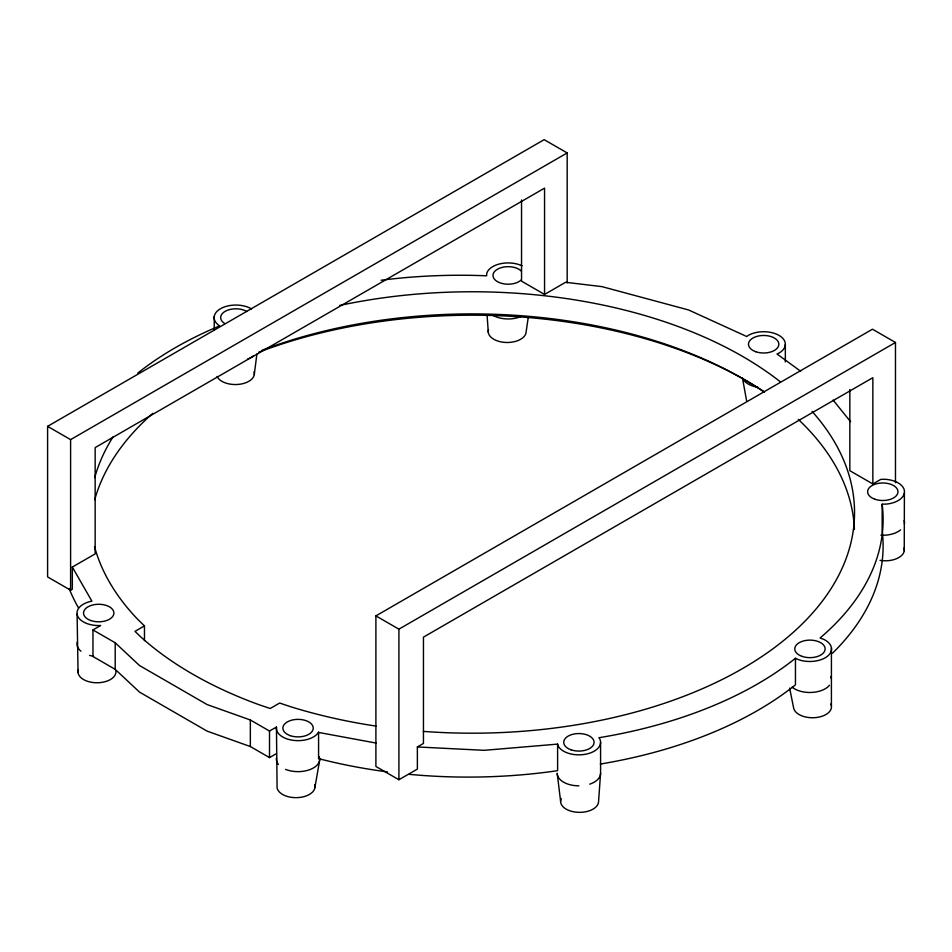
<?xml version="1.0" encoding="UTF-8"?>
<svg xmlns="http://www.w3.org/2000/svg" width="952" height="952" viewBox="0 0 952 952"><rect width="100%" height="100%" fill="white"/><g stroke="black" fill="none" stroke-linecap="round" stroke-linejoin="round"><path stroke-width="1.43" d="M831.405 705.837L831.429 647.872M904.245 550.792L904.4 492.838M600.581 742.322L600.581 773.31L598.582 801.394A18.98 10.96 0 0 1 577.114 812.258A18.98 10.96 0 0 1 561.263 798.549M254.279 374.541L256.885 354.049M528.241 317.373L525.909 333.438A18.98 10.96 0 0 1 503.929 342.327A18.98 10.96 0 0 1 488.531 329.63M314.886 787.649L319.658 760.22M376.147 743.072L318.432 732.409A21.694 12.519 0 0 1 293.359 740.358A21.694 12.519 0 0 1 276.449 727.042L269.511 731.041L250.34 719.974L207.155 704.587L139.492 665.519L115.204 642.79L92.963 629.95L100.603 625.512A21.694 12.519 0 0 1 77.529 615.754A21.694 12.519 0 0 1 91.285 601.271L91.904 601.188L72.328 567.071L95.152 553.897L95.152 447.595L544.556 188.139L544.556 294.442L565.583 282.292L601.866 286.611L688.582 309.971L746.773 336.532L748.308 335.378A21.694 12.519 0 0 1 778.986 335.378A21.694 12.519 0 0 1 778.986 353.085L776.987 353.977L800.584 371.197M387.416 771.882A365.735 211.154 0 0 1 318.575 758.625L319.301 756.733M72.328 567.071L72.328 589.217L70.603 590.204L47.6 576.924L47.6 426.341L544.163 139.658L567.178 152.939L567.178 282.851M47.6 426.341L70.603 439.622L567.178 152.939M94.534 546.662A382.311 220.721 0 0 0 138.076 619.716L144.466 625.892L135.005 631.354L140.944 637.078A382.311 220.721 0 0 0 259.432 704.861L270.213 708.502L279.674 703.04L289.622 706.396A382.311 220.721 0 0 0 375.98 726.09M417.369 746.951L484.211 750.319L557.61 744.119L557.943 745.559A21.694 12.519 0 0 0 584.504 754.412A21.694 12.519 0 0 0 599.843 739.073L598.879 737.729A365.735 211.154 0 0 0 795.456 658.284L795.884 658.558A21.694 12.519 0 0 0 826.443 657.011A21.694 12.519 0 0 0 823.766 639.363L820.065 638.007A365.735 211.154 0 0 0 882.159 504.191L886.562 504.072A21.694 12.519 0 0 0 904.459 491.196A21.694 12.519 0 0 0 884.682 479.272L880.838 479.368L872.853 483.973L872.853 377.682L423.45 637.138L423.45 743.441L417.369 746.951L417.369 769.085L398.912 779.747L375.897 766.467L375.897 615.884L872.472 329.202L895.475 342.482L895.475 482.723M375.897 615.884L398.912 629.165L895.475 342.482M92.963 629.95L92.963 656.511L115.204 669.351L139.492 692.092L207.155 731.16L250.34 746.535L269.511 757.602L276.449 753.603M544.556 294.442L521.541 281.149L521.541 199.956M872.853 483.973L849.838 470.693L849.838 389.499M833.107 400.09L850.576 421.712M789.636 688.07L793.587 707.752A18.98 10.96 0 0 0 815.793 717.582A18.98 10.96 0 0 0 830.834 703.956M742.477 378.051L746.582 400.685M560.621 801.394L557.206 773.31A21.694 12.519 0 0 0 578.899 785.828M487.055 314.874L488.317 332.486M78.064 672.755L77.1 614.135M276.449 727.042L277.068 785.745A18.98 10.96 0 0 0 296.81 797.645A18.98 10.96 0 0 0 314.672 784.793M882.159 504.191L882.159 530.752A365.735 211.154 0 0 1 832.512 653.203M795.456 658.284L795.456 684.845A365.735 211.154 0 0 1 600.355 764.051M785.341 344.231L785.341 361.938M557.61 744.119L557.61 770.68A365.735 211.154 0 0 1 409.074 774.321M398.912 629.165L398.912 779.747M318.575 732.052L318.575 758.625M269.511 731.041L269.511 757.602M250.34 719.974L250.34 746.535M214.236 316.48L214.236 329.761M144.466 625.892L144.466 640.648M115.204 642.79L115.204 669.351M70.603 439.622L70.603 590.204M78.469 607.804A365.735 211.154 0 0 1 69.115 588.467M94.724 499.74A382.311 220.721 0 0 1 152.808 413.335M261.848 350.324A382.311 220.721 0 0 1 764.468 392.319M798.312 419.404A382.311 220.721 0 0 1 854.432 529.431M381.086 280.245A365.735 211.154 0 0 1 486.591 275.806L486.781 273.272A21.694 12.519 0 0 1 522.089 265.846M137.838 373.053A365.735 211.154 0 0 1 219.686 325.87L219.222 325.62A21.694 12.519 0 0 1 221.364 308.246A21.694 12.519 0 0 1 251.506 308.912M812.056 411.359A382.311 220.721 0 0 1 785.221 639.22A382.311 220.721 0 0 1 423.283 731.386M94.724 477.606A382.311 220.721 0 0 1 113.026 436.908M339.638 305.461A382.311 220.721 0 0 1 780.462 381.907M258.861 352.133A387.726 223.851 0 0 1 763.73 391.439M758.03 387.321A21.694 12.519 0 0 1 742.703 378.468M520.589 316.695A21.694 12.519 0 0 1 492.16 314.898M521.125 279.995A15.184 8.77 0 0 1 498.134 282.03A15.184 8.77 0 0 1 498.646 268.607A15.184 8.77 0 0 1 521.47 271.237M254.065 371.685A18.98 10.96 0 0 1 239.476 384.287A18.98 10.96 0 0 1 217.032 376.421M253.613 355.75A21.694 12.519 0 0 1 247.496 359.13M224.862 323.632A15.184 8.77 0 0 1 225.35 311.233A15.184 8.77 0 0 1 246.818 311.518M115.87 670.851A18.98 10.96 0 0 1 96.14 682.751A18.98 10.96 0 0 1 78.278 669.899M93.558 656.202A21.694 12.519 0 0 1 89.547 655.381M80.944 651.216A21.694 12.519 0 0 1 77.35 641.862M319.658 758.03A21.694 12.519 0 0 1 308.9 769.966A21.694 12.519 0 0 1 285.612 769.383M278.389 764.42A21.694 12.519 0 0 1 276.449 758.03M904.031 547.935A18.98 10.96 0 0 1 880.029 560.359M900.556 529.919A21.694 12.519 0 0 1 880.897 535.214M904.15 520.565A21.694 12.519 0 0 1 904.4 523.826M829.489 685.25A21.694 12.519 0 0 1 792.064 687.142M830.775 676.705A21.694 12.519 0 0 1 831.429 678.859M600.581 773.31A21.694 12.519 0 0 1 589.74 784.15M755.769 351.728A15.184 8.77 0 0 0 778.831 344.434A15.184 8.77 0 0 0 756.352 336.544A15.184 8.77 0 0 0 755.769 351.728M90.821 620.537A15.184 8.77 0 0 0 113.895 613.243A15.184 8.77 0 0 0 91.416 605.353A15.184 8.77 0 0 0 90.821 620.537M290.17 735.622A15.184 8.77 0 0 0 313.232 728.328A15.184 8.77 0 0 0 290.753 720.438A15.184 8.77 0 0 0 290.17 735.622M874.912 499.241A15.184 8.77 0 0 0 897.974 491.946A15.184 8.77 0 0 0 875.495 484.056A15.184 8.77 0 0 0 874.912 499.241M802.072 656.38A15.184 8.77 0 0 0 825.134 649.086A15.184 8.77 0 0 0 802.655 641.196A15.184 8.77 0 0 0 802.072 656.38M571.01 749.807A15.184 8.77 0 0 0 594.072 742.512A15.184 8.77 0 0 0 571.605 734.623A15.184 8.77 0 0 0 571.01 749.807"/></g></svg>
